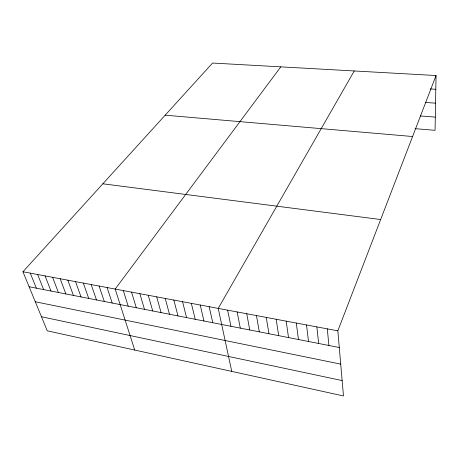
<?xml version="1.0" encoding="UTF-8"?>
<svg xmlns="http://www.w3.org/2000/svg" width="459" height="459" viewBox="0 0 459 459"><rect width="100%" height="100%" fill="white"/><g stroke="black" fill="none" stroke-linecap="round" stroke-linejoin="round"><path stroke-width="0.69" d="M436.05 75.534L337.841 330.836L343.475 395.956L47.243 330.819L22.95 271.757L212.551 63.044L436.05 75.534L435.063 130.31L414.993 128.663M354.25 70.961L218.22 308.396L231.755 371.388M280.793 66.859L115.175 289.061L134.722 350.051M430.215 88.937L435.803 89.287M425.223 102.443L435.551 103.16M420.369 115.972L435.298 117.102M165.177 115.192L412.589 136.518M102.85 183.801L380.654 219.534M22.95 271.757L337.841 330.836M29.118 286.749L339.281 347.515M35.291 301.764L340.721 364.113M41.453 316.739L342.144 380.574M30.265 273.128L36.341 288.166M37.644 274.511L43.634 289.595M45.085 275.911L50.983 291.035M52.596 277.316L58.396 292.486M60.175 278.739L65.878 293.955M67.817 280.174L73.429 295.43M75.534 281.619L81.042 296.921M83.32 283.083L88.725 298.43M91.175 284.557L96.476 299.945M99.104 286.043L104.296 301.477M107.102 287.546L112.185 303.026M123.322 290.587L128.187 306.159M131.549 292.131L136.294 307.748M139.852 293.691L144.482 309.349M148.228 295.263L152.738 310.967M156.691 296.847L161.075 312.602M165.229 298.453L169.491 314.249M173.852 300.071L177.983 315.912M182.556 301.701L186.555 317.594M191.34 303.353L195.213 319.292M200.216 305.017L203.951 321.002M209.172 306.698L212.769 322.729M227.63 310.158L230.94 326.292M237.142 311.942L240.298 328.122M246.747 313.749L249.748 329.975M256.455 315.568L259.295 331.846M266.26 317.41L268.94 333.733M276.163 319.269L278.682 335.644M286.175 321.145L288.522 337.572M296.29 323.044L298.465 339.517M306.514 324.961L308.511 341.485M316.848 326.9L318.661 343.475M327.284 328.856L328.919 345.484"/></g></svg>
